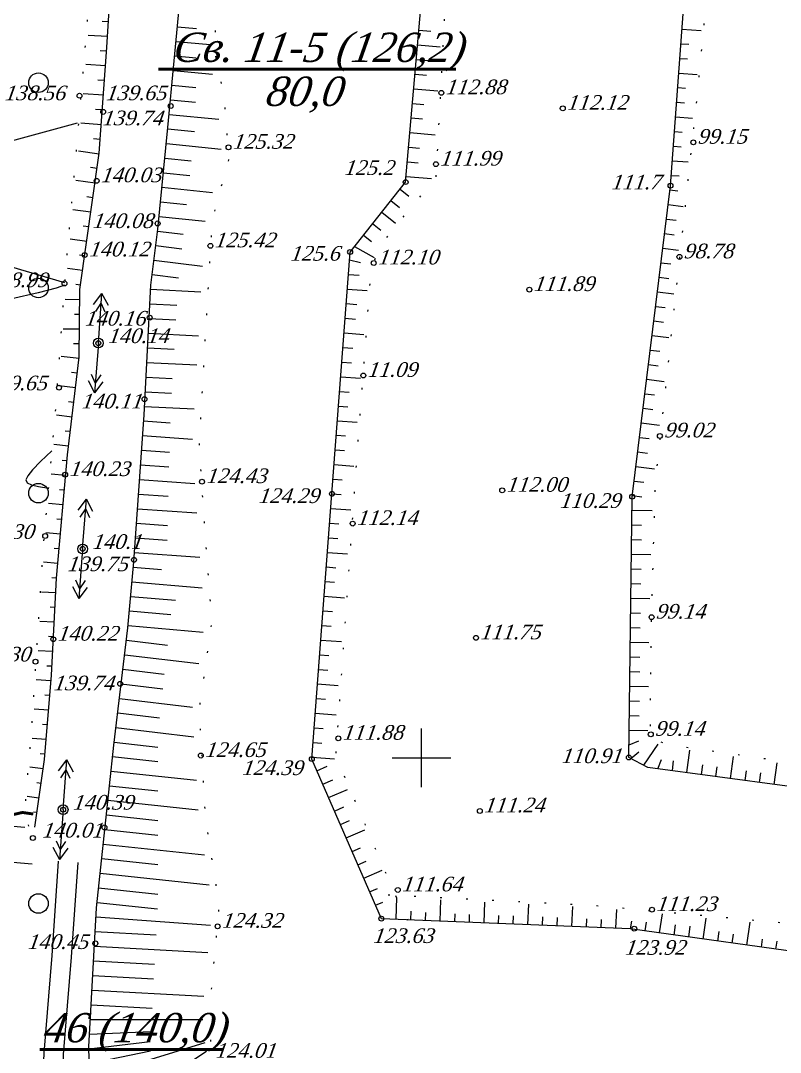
# Model space of a CAD drawing. Header units: millimetres. Extents: x 1400 to 4853, y -623 to 1865.
# Drawn here: x 2755.8 to 2802.4, y 1475.2 to 1538.6 of the extents above; entities that cross this region are included whole.
import ezdxf

# ---------------------------------------------------------------- set-up
doc = ezdxf.new("R2010")
doc.units = ezdxf.units.MM
doc.set_wipeout_variables(frame=1)
for name, pattern in [('ADOT1', [1.6, 0.1, -1.5]), ('AHIDDEN4', [7, 5, -2]), ('AHIDDEN5', [9, 8, -1])]:
    doc.linetypes.add(name, pattern=pattern)
for name, color, linetype in [('02_Горизонт_100', 7, 'Continuous'), ('02_Горизонт_112', 7, 'Continuous'), ('02_Горизонт_128', 7, 'Continuous'), ('CONT-MNR', 7, 'Continuous'), ('авт_дор', 7, 'Continuous'), ('кресты', 7, 'Continuous'), ('НАДЗЕМКА', 7, 'Continuous'), ('ПИКЕТЫ', 7, 'Continuous'), ('РАСТИТ', 7, 'Continuous'), ('РЕЛЬЕФ', 7, 'Continuous'), ('Скважины', 7, 'Continuous'), ('Скважины_2011', 7, 'Continuous'), ('СІТУАЦІЯ', 7, 'Continuous')]:
    doc.layers.add(name, color=color, linetype=linetype)
doc.styles.add('universw', font='timesi.ttf', dxfattribs={"oblique": 10})

# ---------------------------------------------------------------- blocks, each defined once
blk = doc.blocks.new('108')
at = {"color": 0, "linetype": 'Continuous', "lineweight": 0}
blk.add_wipeout([(0.51, -0.12), (0.52, -0.06), (0.52, -0.01), (0.52, 0.05), (0.51, 0.1), (0.5, 0.15), (0.48, 0.2), (0.45, 0.25), (0.42, 0.3), (0.39, 0.34), (0.35, 0.38), (0.31, 0.42), (0.26, 0.45), (0.22, 0.47), (0.17, 0.49), (0.11, 0.51), (0.06, 0.52), (0.01, 0.52), (-0.05, 0.52), (-0.1, 0.51), (-0.15, 0.5), (-0.21, 0.48), (-0.25, 0.45), (-0.3, 0.42), (-0.34, 0.39), (-0.38, 0.35), (-0.42, 0.31), (-0.45, 0.26), (-0.47, 0.22), (-0.49, 0.17), (-0.51, 0.11), (-0.52, 0.06), (-0.52, 0.01), (-0.52, -0.05), (-0.51, -0.1), (-0.5, -0.15), (-0.48, -0.21), (-0.45, -0.25), (-0.42, -0.3), (-0.39, -0.34), (-0.35, -0.38), (-0.31, -0.42), (-0.27, -0.45), (-0.22, -0.47), (-0.17, -0.49), (-0.12, -0.51), (-0.06, -0.52), (-0.01, -0.52), (0.05, -0.52), (0.1, -0.51), (0.15, -0.5), (0.2, -0.48), (0.25, -0.45), (0.3, -0.42), (0.34, -0.39), (0.38, -0.35), (0.42, -0.31), (0.45, -0.27), (0.47, -0.22), (0.49, -0.17)], dxfattribs=at)
at = {"linetype": 'Continuous'}
h = blk.add_hatch(color=0, dxfattribs=at)
edge = h.paths.add_edge_path()
edge.add_arc((0, 0), 0.0196, 0, 360)
at = {"color": 0, "linetype": 'Continuous'}
for radius in [0.5, 0.0196]:
    blk.add_circle((0, 0), radius, dxfattribs=at)
blk = doc.blocks.new('115_3')
at = {"color": 0, "linetype": 'Continuous'}
for p, q in [((0, 0), (5.1, 0)), ((3.22, 0.49), (4.1, 0)), ((3.22, -0.49), (4.1, 0)), ((3.91, 0.76), (5.1, 0)), ((3.91, -0.76), (5.1, 0))]:
    blk.add_line(p, q, dxfattribs=at)
blk = doc.blocks.new('372')
blk.add_circle((0, 0), 1)
blk = doc.blocks.new('368')
at = {"color": 0, "linetype": 'Continuous'}
blk.add_blockref('372', (0, 0), dxfattribs=at)

msp = doc.modelspace()

# ---------------------------------------------------------------- linework, layer by layer
at = {"layer": '02_Горизонт_100', "linetype": 'Continuous'}
for p, q in [((2796.3471, 1538.0624), (2797.5229, 1537.9764)), ((2796.2815, 1537.1643), (2796.7609, 1537.1292)), ((2796.2158, 1536.2662), (2796.6952, 1536.2311)), ((2796.1502, 1535.3681), (2797.2719, 1535.2861)), ((2796.0845, 1534.4699), (2796.5639, 1534.4349)), ((2796.0188, 1533.5718), (2796.4982, 1533.5368)), ((2795.9532, 1532.6737), (2797.0046, 1532.5969)), ((2795.8875, 1531.7756), (2796.3669, 1531.7406)), ((2795.8219, 1530.8775), (2796.3013, 1530.8425)), ((2795.7562, 1529.9794), (2796.7235, 1529.9087)), ((2795.6905, 1529.0813), (2796.1699, 1529.0462)), ((2795.6117, 1528.1845), (2796.0882, 1528.1257)), ((2795.5015, 1527.2907), (2796.4318, 1527.176)), ((2795.3913, 1526.397), (2795.9868, 1526.3236)), ((2795.2811, 1525.5032), (2795.8766, 1525.4298)), ((2795.1709, 1524.6095), (2796.1375, 1524.4903)), ((2795.0607, 1523.7158), (2795.6562, 1523.6423)), ((2794.9505, 1522.822), (2795.546, 1522.7486)), ((2794.8403, 1521.9283), (2795.8432, 1521.8046)), ((2794.73, 1521.0345), (2795.3255, 1520.9611)), ((2794.6198, 1520.1408), (2795.2153, 1520.0674)), ((2794.5096, 1519.2471), (2795.5489, 1519.1189)), ((2794.3994, 1518.3533), (2794.9949, 1518.2799)), ((2794.2892, 1517.4596), (2794.8847, 1517.3862)), ((2794.179, 1516.5659), (2795.2546, 1516.4332)), ((2794.0688, 1515.6721), (2794.6643, 1515.5987)), ((2793.9586, 1514.7784), (2794.5541, 1514.7049)), ((2793.8484, 1513.8846), (2794.9602, 1513.7475)), ((2793.7382, 1512.9909), (2794.3337, 1512.9175)), ((2793.628, 1512.0972), (2794.2235, 1512.0237)), ((2793.5178, 1511.2034), (2794.6659, 1511.0618)), ((2793.4076, 1510.3097), (2794.003, 1510.2362)), ((2793.2973, 1509.4159), (2793.8928, 1509.3425)), ((2793.279, 1508.516), (2794.5091, 1508.5008)), ((2793.2678, 1507.6155), (2793.8678, 1507.6081)), ((2793.2567, 1506.7151), (2793.8567, 1506.7077)), ((2793.2456, 1505.8147), (2794.44, 1505.7999)), ((2793.2345, 1504.9142), (2793.8344, 1504.9068)), ((2793.2233, 1504.0138), (2793.8233, 1504.0064)), ((2793.2122, 1503.1134), (2794.3709, 1503.099)), ((2793.2011, 1502.2129), (2793.801, 1502.2055)), ((2793.1899, 1501.3125), (2793.7899, 1501.3051)), ((2793.1788, 1500.412), (2794.3116, 1500.398)), ((2793.1677, 1499.5116), (2793.7676, 1499.5042)), ((2793.1565, 1498.6112), (2793.7565, 1498.6037)), ((2793.1454, 1497.7107), (2794.2855, 1497.6966)), ((2793.1343, 1496.8103), (2793.7342, 1496.8029)), ((2793.1231, 1495.9098), (2793.7231, 1495.9024)), ((2793.112, 1495.0094), (2794.2594, 1494.9952)), ((2793.1009, 1494.109), (2793.704, 1494.3592)), ((2794.0021, 1492.8621), (2794.8929, 1494.1552)), ((2793.2024, 1493.2761), (2793.704, 1493.6921)), ((2796.6497, 1492.4071), (2796.8353, 1493.7841)), ((2799.327, 1492.0462), (2799.5092, 1493.3979)), ((2794.8648, 1492.6476), (2795.0977, 1493.2217)), ((2795.7573, 1492.5273), (2795.8374, 1493.122)), ((2797.5421, 1492.2868), (2797.6223, 1492.8814)), ((2798.4346, 1492.1665), (2798.5147, 1492.7611)), ((2802.0043, 1491.6854), (2802.1831, 1493.0116)), ((2800.2195, 1491.926), (2800.2996, 1492.5206)), ((2801.1119, 1491.8057), (2801.192, 1492.4003))]:
    msp.add_line(p, q, dxfattribs=at)
at = {"layer": '02_Горизонт_100', "linetype": 'Continuous', "flags": 128}
msp.add_lwpolyline([(2896.1353, 1485.2847), (2881.6483, 1484.8497), (2869.2253, 1484.3757), (2855.2423, 1486.1067), (2842.5793, 1487.4417), (2826.5408, 1488.8032), (2812.0993, 1490.6907), (2802.7963, 1491.5787), (2794.2586, 1492.7293), (2793.0913, 1493.3337), (2793.2893, 1509.3507), (2795.6443, 1528.4487), (2796.8653, 1545.1497), (2798.8303, 1556.6307), (2802.4513, 1567.0917), (2803.8403, 1582.0917), (2804.8003, 1596.4827), (2805.5263, 1612.6407), (2807.0023, 1623.8247)], dxfattribs=at)
at = {"layer": '02_Горизонт_100', "color": 0, "linetype": 'ADOT1', "flags": 128}
msp.add_lwpolyline([(2808.7386, 1623.7452), (2808.293, 1622.5577), (2807.0055, 1612.6618), (2806.3612, 1599.2719), (2804.8778, 1578.9242), (2804.3249, 1572.7851), (2803.8487, 1566.9836), (2803.2036, 1565.0191), (2800.6079, 1557.4987), (2798.329, 1545.0337), (2797.2782, 1534.0392), (2794.6884, 1510.0731), (2794.4432, 1501.0086), (2794.3819, 1494.4551), (2795.9385, 1494.0706), (2802.4902, 1493.1172), (2807.388, 1492.4816), (2818.004, 1491.2491), (2822.1386, 1490.6559), (2831.0968, 1489.7449), (2839.9701, 1489.0246), (2848.9071, 1488.1347), (2857.8653, 1487.1178), (2866.8023, 1486.0161), (2869.336, 1485.7195), (2875.7393, 1485.9737), (2884.5914, 1486.2915), (2896.5876, 1485.329)], dxfattribs=at)
at = {"layer": '02_Горизонт_100', "color": 7, "linetype": 'Continuous'}
for centre in [(2797.0479, 1531.1136), (2795.6443, 1528.4487), (2796.1922, 1524.0747), (2794.9948, 1513.0789), (2793.2893, 1509.3507), (2794.4841, 1501.9496), (2794.4328, 1494.7559), (2793.0913, 1493.3337)]:
    msp.add_circle(centre, 0.15, dxfattribs=at)
at = {"layer": '02_Горизонт_112', "color": 0, "linetype": 'Continuous'}
for p, q in [((2780.2002, 1537.9921), (2780.9252, 1537.9289)), ((2780.122, 1537.0946), (2781.51, 1536.9736)), ((2780.0437, 1536.1971), (2780.7559, 1536.135)), ((2779.9654, 1535.2996), (2780.6713, 1535.238)), ((2779.8871, 1534.4021), (2781.3587, 1534.2737)), ((2779.8089, 1533.5046), (2780.5021, 1533.4441)), ((2779.7306, 1532.6071), (2780.4174, 1532.5472)), ((2779.6523, 1531.7096), (2781.2075, 1531.5739)), ((2779.5741, 1530.8121), (2780.2482, 1530.7533)), ((2779.4958, 1529.9146), (2780.1636, 1529.8563)), ((2779.4175, 1529.0171), (2780.9773, 1528.881)), ((2779.0435, 1528.2373), (2779.586, 1527.8069)), ((2778.4836, 1527.5315), (2779.0115, 1527.1127)), ((2777.9237, 1526.8257), (2778.7734, 1526.1516)), ((2777.3638, 1526.1199), (2777.8625, 1525.7243)), ((2776.8039, 1525.4141), (2777.288, 1525.03)), ((2776.244, 1524.7083), (2777.4574, 1524.0314)), ((2775.9438, 1523.9009), (2776.611, 1523.7362)), ((2775.8764, 1523.0025), (2776.5428, 1522.9526)), ((2775.8091, 1522.1042), (2777.017, 1522.0136)), ((2775.7417, 1521.2058), (2776.3866, 1521.1574)), ((2775.6743, 1520.3074), (2776.3085, 1520.2598)), ((2775.607, 1519.409), (2776.8142, 1519.3185)), ((2775.5396, 1518.5106), (2776.1523, 1518.4647)), ((2775.4722, 1517.6122), (2776.0742, 1517.5671)), ((2775.4049, 1516.7138), (2776.6113, 1516.6233)), ((2775.3375, 1515.8154), (2775.918, 1515.7719)), ((2775.2702, 1514.917), (2775.8398, 1514.8743)), ((2775.2028, 1514.0186), (2776.4085, 1513.9282)), ((2775.1354, 1513.1202), (2775.7025, 1513.0777)), ((2775.0681, 1512.2219), (2775.6349, 1512.1794)), ((2775.0007, 1511.3235), (2776.2068, 1511.233)), ((2774.9334, 1510.4251), (2775.4996, 1510.3826)), ((2774.866, 1509.5267), (2775.432, 1509.4836)), ((2774.7977, 1508.6284), (2776.0157, 1508.5357)), ((2774.7293, 1507.73), (2775.2967, 1507.6869)), ((2774.661, 1506.8317), (2775.2291, 1506.7885)), ((2774.5927, 1505.9334), (2775.8245, 1505.8397)), ((2774.5244, 1505.0351), (2775.0939, 1504.9918)), ((2774.456, 1504.1368), (2775.0262, 1504.0934)), ((2774.3877, 1503.2385), (2775.6334, 1503.1437)), ((2774.3194, 1502.3401), (2774.891, 1502.2967)), ((2774.2511, 1501.4418), (2774.8234, 1501.3983)), ((2774.1827, 1500.5435), (2775.4422, 1500.4477)), ((2774.1144, 1499.6452), (2774.6836, 1499.6019)), ((2774.0461, 1498.7469), (2774.6109, 1498.7039)), ((2773.9778, 1497.8486), (2775.251, 1497.7517)), ((2773.9094, 1496.9502), (2774.4654, 1496.9079)), ((2773.8411, 1496.0519), (2775.1236, 1495.9544)), ((2773.7728, 1495.1536), (2774.3199, 1495.112)), ((2773.7045, 1494.2553), (2774.2471, 1494.214)), ((2773.6361, 1493.357), (2775.0114, 1493.2524)), ((2773.9406, 1492.5217), (2774.5643, 1492.7935)), ((2774.3005, 1491.6958), (2774.9124, 1491.9624)), ((2774.6604, 1490.8699), (2775.8147, 1491.3728)), ((2775.0202, 1490.0439), (2775.5985, 1490.2959)), ((2775.3801, 1489.218), (2775.9406, 1489.4622)), ((2775.74, 1488.3921), (2776.8831, 1488.8902)), ((2776.0999, 1487.5662), (2776.6247, 1487.7949)), ((2776.4598, 1486.7403), (2776.9668, 1486.9613)), ((2776.8196, 1485.9144), (2777.9515, 1486.4076)), ((2777.1795, 1485.0885), (2777.651, 1485.2939)), ((2778.7991, 1483.3998), (2778.8537, 1484.7312)), ((2781.4985, 1483.2891), (2781.5521, 1484.5957)), ((2777.5394, 1484.2626), (2777.9931, 1484.4603)), ((2779.6989, 1483.3629), (2779.7209, 1483.8999)), ((2784.1979, 1483.1784), (2784.2504, 1484.4603)), ((2786.8973, 1483.0677), (2786.9488, 1484.3248)), ((2789.5967, 1482.957), (2789.6472, 1484.1893)), ((2792.2961, 1482.8463), (2792.3433, 1483.9991)), ((2780.5987, 1483.326), (2780.619, 1483.8211)), ((2782.3983, 1483.2522), (2782.4177, 1483.7269)), ((2783.2981, 1483.2153), (2783.3178, 1483.6969)), ((2785.0977, 1483.1415), (2785.118, 1483.637)), ((2785.9975, 1483.1046), (2786.0181, 1483.607)), ((2787.7971, 1483.0308), (2787.8182, 1483.5471)), ((2788.6969, 1482.9939), (2788.7183, 1483.5165)), ((2790.4965, 1482.9201), (2790.5175, 1483.433)), ((2791.3963, 1482.8832), (2791.4171, 1483.3912)), ((2793.1956, 1482.8068), (2793.2635, 1483.2919)), ((2794.0875, 1482.6821), (2794.1618, 1483.2134)), ((2794.9794, 1482.5574), (2795.1443, 1483.7368)), ((2797.655, 1482.1833), (2797.8358, 1483.4761)), ((2800.3306, 1481.8092), (2800.5272, 1483.2153)), ((2795.8713, 1482.4327), (2795.9585, 1483.0564)), ((2796.7631, 1482.308), (2796.8568, 1482.9778)), ((2798.5469, 1482.0586), (2798.6304, 1482.6562)), ((2799.4388, 1481.9339), (2799.517, 1482.4935)), ((2801.2225, 1481.6845), (2801.2902, 1482.1682)), ((2802.1144, 1481.5598), (2802.1831, 1482.0513))]:
    msp.add_line(p, q, dxfattribs=at)
at = {"layer": '02_Горизонт_112', "color": 0, "linetype": 'Continuous', "flags": 128}
for points in [[(2777.8993, 1483.4367), (2773.6273, 1493.2407), (2774.8663, 1509.5307), (2775.9793, 1524.3747), (2779.3873, 1528.6707), (2780.3203, 1539.3687), (2780.5543, 1543.1757), (2780.9053, 1551.2397), (2782.3723, 1562.7447), (2782.4143, 1564.2987), (2784.2323, 1569.0057), (2787.3493, 1580.8317), (2789.0263, 1608.5157), (2791.9243, 1628.6007), (2797.7953, 1634.3157), (2802.0223, 1642.9557), (2808.1663, 1665.9267), (2812.8523, 1666.0617), (2818.1623, 1665.7857), (2821.3594, 1675.0874)], [(2965.9839, 1506.7176), (2944.4038, 1496.9929), (2923.1993, 1487.5925), (2905.0199, 1480.496), (2884.6854, 1475.2582), (2868.6057, 1476.543), (2854.4426, 1477.9725), (2824.0079, 1479.7835), (2805.2179, 1481.1259), (2793.1695, 1482.8105), (2777.8993, 1483.4367)]]:
    msp.add_lwpolyline(points, dxfattribs=at)
at = {"layer": '02_Горизонт_112', "color": 250, "linetype": 'ADOT1', "flags": 128}
for points in [[(2822.8636, 1674.9139), (2819.2765, 1664.5028), (2809.3831, 1664.5606), (2803.9446, 1644.7794), (2798.9244, 1633.6342), (2793.3163, 1628.0278), (2791.5181, 1615.1203), (2791.3758, 1614.0389), (2789.3606, 1588.7085), (2788.6739, 1579.7845), (2785.7766, 1569.0029), (2783.9597, 1564.2601), (2783.6064, 1561.3337), (2782.2924, 1550.8683), (2781.9896, 1543.1486), (2781.2447, 1528.981), (2777.8178, 1524.7937), (2777.2467, 1523.2711), (2776.3582, 1511.4706), (2775.0884, 1493.4173), (2778.7691, 1484.8524), (2780.1018, 1482.2512)], [(2778.3171, 1484.9069), (2790.8574, 1484.2646), (2804.5178, 1483.0058), (2813.0145, 1482.4586), (2836.118, 1481.2748), (2853.3025, 1479.7433), (2872.2559, 1478.0628), (2882.4467, 1476.7977), (2884.9777, 1476.7977), (2904.0588, 1481.788), (2920.8237, 1488.5444), (2935.4876, 1494.6729), (2943.5741, 1498.0913), (2954.5474, 1502.679), (2961.987, 1505.9589), (2966.0995, 1506.8366)]]:
    msp.add_lwpolyline(points, dxfattribs=at)
at = {"layer": '02_Горизонт_112', "color": 7, "linetype": 'Continuous'}
for centre in [(2781.5777, 1534.1512), (2789.0318, 1533.1956), (2781.2466, 1529.7699), (2779.3873, 1528.6707), (2775.9793, 1524.3747), (2777.429, 1523.6981), (2786.9816, 1522.0666), (2776.7916, 1516.7943), (2785.3172, 1509.7376), (2774.8663, 1509.5307), (2776.1393, 1507.6988), (2783.7091, 1500.6804), (2775.2561, 1494.5095), (2773.6273, 1493.2407), (2783.945, 1490.0523), (2778.9042, 1485.2025), (2794.5112, 1483.9896), (2777.8993, 1483.4367), (2793.4213, 1482.8247)]:
    msp.add_circle(centre, 0.15, dxfattribs=at)
at = {"layer": '02_Горизонт_128', "color": 0, "linetype": 'Continuous'}
for p, q in [((2765.3836, 1538.2069), (2766.5591, 1538.0961)), ((2765.2992, 1537.3107), (2767.3835, 1537.1142)), ((2765.2147, 1536.4145), (2766.5335, 1536.2902)), ((2765.1302, 1535.5184), (2767.5381, 1535.2914)), ((2765.0458, 1534.6222), (2766.5079, 1534.4844)), ((2764.9613, 1533.726), (2766.4951, 1533.5815)), ((2764.8769, 1532.8298), (2767.9249, 1532.5426)), ((2764.7918, 1531.9337), (2766.4279, 1531.7689)), ((2764.7016, 1531.0381), (2768.0571, 1530.7)), ((2764.6114, 1530.1425), (2766.2339, 1529.979)), ((2764.5211, 1529.2469), (2766.1369, 1529.0841)), ((2764.4309, 1528.3513), (2767.5373, 1528.0383)), ((2764.3406, 1527.4557), (2765.9429, 1527.2943)), ((2764.2504, 1526.5601), (2767.0816, 1526.2748)), ((2764.1575, 1525.6648), (2765.742, 1525.4669)), ((2764.046, 1524.7716), (2765.6412, 1524.5724)), ((2763.9344, 1523.8784), (2766.9187, 1523.5057)), ((2763.8229, 1522.9852), (2765.4417, 1522.783)), ((2763.7292, 1522.0904), (2766.8249, 1521.9321)), ((2763.6833, 1521.1915), (2765.3389, 1521.1068)), ((2763.6373, 1520.2925), (2765.2837, 1520.2083)), ((2763.5913, 1519.3935), (2766.6657, 1519.2363)), ((2763.5453, 1518.4946), (2765.1735, 1518.4113)), ((2763.4993, 1517.5956), (2766.5624, 1517.4389)), ((2763.4534, 1516.6966), (2765.0632, 1516.6143)), ((2763.4074, 1515.7977), (2765.008, 1515.7158)), ((2763.3614, 1514.8987), (2766.4124, 1514.7426)), ((2763.3079, 1514.0002), (2764.9279, 1513.8854)), ((2763.2442, 1513.1023), (2766.3092, 1512.8852)), ((2763.1806, 1512.2044), (2764.8843, 1512.0837)), ((2763.117, 1511.3065), (2764.8625, 1511.1829)), ((2763.0534, 1510.4086), (2766.4411, 1510.1686)), ((2762.9898, 1509.5108), (2764.819, 1509.3812)), ((2762.9262, 1508.6129), (2766.5635, 1508.3552)), ((2762.8626, 1507.715), (2764.7754, 1507.5795)), ((2762.7989, 1506.8171), (2764.7536, 1506.6786)), ((2762.7353, 1505.9192), (2766.7574, 1505.6342)), ((2762.6668, 1505.0217), (2764.3933, 1504.8736)), ((2762.5898, 1504.1249), (2766.9027, 1503.7548)), ((2762.5129, 1503.228), (2765.2617, 1502.9922)), ((2762.4359, 1502.3312), (2764.9689, 1502.1138)), ((2762.359, 1501.4343), (2766.9699, 1501.0387)), ((2762.2557, 1500.5402), (2764.7663, 1500.2362)), ((2762.1475, 1499.6466), (2766.6882, 1499.0967)), ((2762.0393, 1498.753), (2764.5731, 1498.4461)), ((2761.9311, 1497.8594), (2764.4766, 1497.5511)), ((2761.8229, 1496.9658), (2766.3013, 1496.4234)), ((2761.7146, 1496.0721), (2764.2834, 1495.7611)), ((2761.6064, 1495.1785), (2766.3903, 1494.5992)), ((2761.4982, 1494.2849), (2764.1713, 1493.9612)), ((2761.4004, 1493.3901), (2764.1721, 1493.0959)), ((2761.3054, 1492.495), (2766.5429, 1491.9391)), ((2761.2104, 1491.5999), (2764.1738, 1491.2853)), ((2761.1154, 1490.7048), (2766.6481, 1490.1175)), ((2761.0204, 1489.8097), (2764.1755, 1489.4748)), ((2760.9254, 1488.9146), (2764.1764, 1488.5695)), ((2760.8303, 1488.0195), (2767.0346, 1487.3609)), ((2760.7353, 1487.1243), (2764.1781, 1486.7589)), ((2760.6403, 1486.2292), (2767.3251, 1485.5197)), ((2760.5453, 1485.3341), (2764.1798, 1484.9483)), ((2760.4503, 1484.439), (2764.1544, 1484.0458)), ((2760.384, 1483.5416), (2767.4044, 1483.0334)), ((2760.3349, 1482.6428), (2764.0667, 1482.439)), ((2760.2859, 1481.744), (2767.2443, 1481.364)), ((2760.2368, 1480.8452), (2763.9686, 1480.6414)), ((2760.1877, 1479.9464), (2763.9195, 1479.7426)), ((2760.1386, 1479.0476), (2766.9994, 1478.673)), ((2760.0896, 1478.1488), (2763.8213, 1477.945)), ((2760.0405, 1477.25), (2766.9411, 1477.2509)), ((2759.9914, 1476.3512), (2763.7431, 1476.513)), ((2759.951, 1475.4522), (2763.7159, 1475.8926)), ((2759.9893, 1473.6524), (2767.0823, 1475.8362)), ((2759.9702, 1474.5523), (2763.728, 1475.3248)), ((2761.5446, 1471.5922), (2767.1576, 1475.3008))]:
    msp.add_line(p, q, dxfattribs=at)
at = {"layer": '02_Горизонт_128', "color": 7, "linetype": 'Continuous'}
for p, q in [((2759.942, 1525.9212), (2759.5878, 1525.9714)), ((2757.5389, 1497.134), (2757.2443, 1497.1582))]:
    msp.add_line(p, q, dxfattribs=at)
at = {"layer": '02_Горизонт_128', "color": 32, "linetype": 'ADOT1', "flags": 128}
msp.add_lwpolyline([(2767.8233, 1580.8838), (2768.0814, 1580.1331), (2769.5402, 1569.4335), (2769.894, 1566.1429), (2769.93, 1564.0579), (2769.091, 1556.8749), (2768.1133, 1548.8884), (2768.1512, 1542.6257), (2767.5996, 1536.9317), (2768.2431, 1533.901), (2768.5189, 1530.0438), (2767.5076, 1526.3703), (2767.0275, 1518.2379), (2766.7049, 1512.438), (2767.092, 1506.7025), (2767.4807, 1501.6411), (2766.7066, 1496.2923), (2767.0937, 1489.5901), (2767.9312, 1484.2807), (2767.4156, 1478.6154), (2767.4156, 1474.8042), (2769.0298, 1473.1551), (2773.447, 1471.2785), (2777.7626, 1470.8728), (2784.2613, 1470.8728), (2789.4401, 1470.9742), (2792.9433, 1471.4814)], dxfattribs=at)
at = {"layer": '02_Горизонт_128', "color": 250, "linetype": 'ADOT1', "flags": 128}
msp.add_lwpolyline([(2767.8233, 1580.8838), (2768.0814, 1580.1331), (2769.5402, 1569.4335), (2769.894, 1566.1429), (2769.93, 1564.0579), (2769.091, 1556.8749), (2768.1133, 1548.8884), (2768.1512, 1542.6257), (2767.5996, 1536.9317), (2768.2431, 1533.901), (2768.5189, 1530.0438), (2767.5076, 1526.3703), (2767.0275, 1518.2379), (2766.7049, 1512.438), (2767.092, 1506.7025), (2767.4807, 1501.6411), (2766.7066, 1496.2923), (2767.0937, 1489.5901), (2767.9312, 1484.2807), (2767.4156, 1478.6154), (2767.4156, 1474.8042), (2769.0298, 1473.1551), (2773.447, 1471.2785), (2777.7626, 1470.8728), (2784.2613, 1470.8728), (2789.4401, 1470.9742), (2792.9433, 1471.4814)], dxfattribs=at)
at = {"layer": '02_Горизонт_128', "color": 7, "linetype": 'Continuous'}
for centre in [(2764.9692, 1533.3421), (2768.5145, 1530.8018), (2764.1642, 1526.1309), (2767.4046, 1524.7524), (2763.6812, 1520.3458), (2763.3577, 1515.3389), (2766.8867, 1510.2696), (2762.7144, 1505.4769), (2761.868, 1497.861), (2766.8202, 1493.4525), (2760.9016, 1489.0395), (2767.8462, 1482.9636), (2760.3455, 1481.9193)]:
    msp.add_circle(centre, 0.15, dxfattribs=at)
at = {"layer": 'CONT-MNR', "color": 30, "linetype": 'Continuous', "flags": 128}
for points in [[(2759.2368, 1532.2881), (2753.3458, 1530.6843), (2749.1283, 1529.4187), (2746.5752, 1528.3767), (2745.6773, 1527.4438), (2746.4254, 1526.5053), (2748.8103, 1525.4468), (2752.823, 1524.1535), (2758.4541, 1522.511)], [(2758.4414, 1522.3471), (2757.9426, 1522.1538), (2756.8249, 1521.8619), (2755.2205, 1521.4921)], [(2757.6643, 1512.1718), (2756.9802, 1511.5082), (2756.4895, 1511.006), (2756.19, 1510.6383), (2756.0796, 1510.3782), (2756.1564, 1510.1989), (2756.4183, 1510.0734), (2756.8631, 1509.9748), (2757.4889, 1509.8763)]]:
    msp.add_lwpolyline(points, dxfattribs=at)
at = {"layer": 'CONT-MNR', "color": 30, "linetype": 'Continuous', "const_width": 0.18, "flags": 128}
msp.add_lwpolyline([(2756.5317, 1489.8637), (2755.8676, 1489.9581), (2755.256, 1489.8191)], dxfattribs=at)
at = {"layer": 'авт_дор', "color": 7, "linetype": 'AHIDDEN5'}
for points in [[(2758.0643, 1486.965), (2757.6695, 1481.1707), (2757.1762, 1475.1706), (2757.0801, 1472.7702), (2757.5606, 1470.8499), (2759.0504, 1468.9776), (2761.6936, 1468.1135), (2766.1149, 1467.5854), (2770.7285, 1467.0093), (2774.5731, 1466.7212), (2784.1531, 1465.4172), (2789.3914, 1464.7451), (2797.1287, 1463.9289), (2802.6553, 1463.3048), (2818.2923, 1462.0026), (2836.1702, 1460.1965), (2853.758, 1459.3405), (2868.4422, 1458.4469), (2875.2938, 1457.924), (2885.0949, 1457.3366), (2892.0478, 1456.4805), (2892.0478, 1456.4805), (2892.0478, 1456.4805)], [(2759.2615, 1486.8834), (2758.8661, 1481.0808), (2758.3742, 1475.0974), (2758.286, 1472.8944), (2758.6616, 1471.3935), (2759.7654, 1470.0064), (2761.9537, 1469.2909), (2766.2604, 1468.7765), (2770.8477, 1468.2037), (2774.699, 1467.9152), (2784.3104, 1466.6069), (2789.5307, 1465.937), (2797.259, 1465.1219), (2802.7725, 1464.4992), (2818.4024, 1463.1976), (2836.2597, 1461.3935), (2853.8236, 1460.5387), (2868.5243, 1459.6441), (2875.3706, 1459.1216), (2885.0509, 1458.6187), (2892.267, 1457.9625), (2892.267, 1457.9625), (2892.267, 1457.9625)]]:
    msp.add_lwpolyline(points, dxfattribs=at)
at = {"layer": 'кресты', "color": 3, "linetype": 'Continuous'}
for p, q in [((2780.3623, 1491.5067), (2780.3623, 1495.1067)), ((2778.5623, 1493.3067), (2782.1623, 1493.3067))]:
    msp.add_line(p, q, dxfattribs=at)
at = {"layer": 'ПИКЕТЫ', "color": 7, "linetype": 'Continuous'}
for centre in [(2759.3716, 1533.9728), (2760.825, 1532.9802), (2760.4221, 1528.7484), (2759.6903, 1524.1909), (2758.449, 1522.4464), (2758.1102, 1516.0473), (2758.4898, 1510.7034), (2757.2643, 1506.9348), (2757.764, 1500.5949), (2756.6725, 1499.2199), (2756.5096, 1488.3934)]:
    msp.add_circle(centre, 0.15, dxfattribs=at)
at = {"layer": 'РЕЛЬЕФ', "color": 7, "linetype": 'Continuous'}
for p, q in [((2761.1496, 1538.5049), (2760.7573, 1538.5293)), ((2761.0935, 1537.6031), (2759.8983, 1537.6775)), ((2761.0351, 1536.7015), (2760.6316, 1536.7306)), ((2760.9703, 1535.8004), (2759.7494, 1535.8882)), ((2760.9054, 1534.8992), (2760.495, 1534.9287)), ((2760.8406, 1533.998), (2759.5989, 1534.0874)), ((2760.7757, 1533.0969), (2760.3583, 1533.1269)), ((2760.7108, 1532.1957), (2759.4484, 1532.2866)), ((2760.646, 1531.2945), (2760.2217, 1531.3251)), ((2760.5768, 1530.3938), (2759.3049, 1530.5744)), ((2760.4498, 1529.4993), (2760.0409, 1529.5573)), ((2760.3229, 1528.6048), (2759.1371, 1528.7731)), ((2760.1959, 1527.7102), (2759.8144, 1527.7644)), ((2760.0689, 1526.8157), (2758.9654, 1526.9723)), ((2759.815, 1525.0266), (2758.7936, 1525.1716)), ((2759.688, 1524.1321), (2759.3613, 1524.1785)), ((2759.5611, 1523.2376), (2758.6247, 1523.3705)), ((2759.4341, 1522.343), (2759.1404, 1522.3847)), ((2759.3905, 1521.4422), (2758.4812, 1521.4515)), ((2759.3812, 1520.5388), (2759.0612, 1520.542)), ((2759.372, 1519.6353), (2758.3613, 1519.6456)), ((2759.3628, 1518.7319), (2759.009, 1518.7355)), ((2759.3427, 1517.8291), (2758.2491, 1517.9608)), ((2759.2347, 1516.9321), (2758.8829, 1516.9745)), ((2759.1266, 1516.0351), (2758.1095, 1516.1576)), ((2759.0186, 1515.1381), (2758.6923, 1515.1774)), ((2758.9106, 1514.241), (2757.9669, 1514.3547)), ((2758.8026, 1513.344), (2758.496, 1513.3809)), ((2758.6946, 1512.447), (2757.7989, 1512.5549)), ((2758.5981, 1511.5488), (2758.3033, 1511.5752)), ((2758.5176, 1510.6489), (2757.6324, 1510.7281)), ((2758.4371, 1509.749), (2758.1418, 1509.7754)), ((2758.3566, 1508.8491), (2757.4701, 1508.9284)), ((2758.276, 1507.9492), (2757.9803, 1507.9756)), ((2758.1955, 1507.0493), (2757.3077, 1507.1287)), ((2758.115, 1506.1494), (2757.8188, 1506.1759)), ((2758.0345, 1505.2495), (2757.1635, 1505.3274)), ((2757.9539, 1504.3496), (2757.6708, 1504.3749)), ((2757.9065, 1503.4473), (2757.0469, 1503.4923)), ((2757.8593, 1502.5451), (2757.5699, 1502.5602)), ((2757.8121, 1501.6428), (2756.9355, 1501.6886)), ((2757.765, 1500.7405), (2757.4699, 1500.756)), ((2757.7178, 1499.8383), (2756.8242, 1499.885)), ((2757.6706, 1498.936), (2757.3699, 1498.9517)), ((2757.6129, 1498.0345), (2756.7135, 1498.1083)), ((2757.465, 1496.2335), (2756.5969, 1496.3048)), ((2757.391, 1495.3331), (2757.106, 1495.3565)), ((2757.317, 1494.4326), (2756.4611, 1494.5029)), ((2757.2431, 1493.5321), (2756.9574, 1493.5556)), ((2757.1355, 1492.6354), (2756.3118, 1492.7509)), ((2757.01, 1491.7407), (2756.7505, 1491.7771)), ((2756.8844, 1490.8459), (2756.1513, 1490.9488)), ((2756.7589, 1489.9512), (2756.5373, 1489.9823))]:
    msp.add_line(p, q, dxfattribs=at)
at = {"layer": 'Скважины', "color": 0, "linetype": 'Continuous', "lineweight": 50}
msp.add_line((2756.9443, 1475.4008), (2768.1634, 1475.3989), dxfattribs=at)
at = {"layer": 'Скважины_2011', "color": 0, "linetype": 'Continuous', "lineweight": 50}
msp.add_line((2764.2179, 1535.6043), (2782.4736, 1535.6012), dxfattribs=at)
at = {"layer": 'СІТУАЦІЯ', "color": 7, "linetype": 'AHIDDEN4', "flags": 128}
for points in [[(2696.7847, 1494.7524), (2727.9135, 1491.6261), (2756.0207, 1489.0481)], [(2697.2082, 1492.5024), (2728.3428, 1489.3755), (2756.4558, 1486.7969)]]:
    msp.add_lwpolyline(points, dxfattribs=at)

# ---------------------------------------------------------------- block references
at = {"layer": '02_Горизонт_128', "color": 7, "linetype": 'Continuous', "xscale": 0.6, "yscale": 0.6, "zscale": 0.6}
msp.add_blockref('368', (2756.8507, 1484.37), dxfattribs=at)
at = {"layer": 'НАДЗЕМКА', "color": 7, "linetype": 'Continuous', "xscale": 0.6, "yscale": 0.6, "zscale": 0.6}
for p in [(2760.5263, 1518.7827), (2759.5633, 1506.1437), (2758.3663, 1490.1327)]:
    msp.add_blockref('108', p, dxfattribs=at)
at = {"layer": 'РАСТИТ', "color": 7, "linetype": 'Continuous', "xscale": 0.6, "yscale": 0.6, "zscale": 0.6}
for p in [(2756.8507, 1534.77), (2756.8507, 1522.17), (2756.8507, 1509.57)]:
    msp.add_blockref('368', p, dxfattribs=at)

# ---------------------------------------------------------------- texts
at = {"layer": '02_Горизонт_100', "color": 7, "linetype": 'Continuous', "style": 'universw', "oblique": 10}
for s, p in [('99.15', (2797.3164, 1531.0269)), ('111.7', (2792.0162, 1528.2213)), ('98.78', (2796.4607, 1523.988)), ('99.02', (2795.2634, 1512.9922)), ('110.29', (2788.8588, 1508.6597)), ('99.14', (2794.7526, 1501.8629)), ('99.14', (2794.7013, 1494.6692))]:
    msp.add_text(s, height=0.9, dxfattribs=at).set_placement(p)
at = {"layer": '02_Горизонт_112', "color": 7, "linetype": 'Continuous', "style": 'universw', "oblique": 10}
for s, p in [('112.88', (2781.8463, 1534.0646)), ('112.12', (2789.3004, 1533.1089)), ('111.99', (2781.5152, 1529.6832)), ('125.2', (2775.6293, 1529.1086)), ('125.6', (2772.3147, 1523.8437)), ('112.10', (2777.6975, 1523.6114)), ('111.89', (2787.2502, 1521.9799)), ('11.09', (2777.0601, 1516.7076)), ('112.00', (2785.5857, 1509.6509)), ('124.29', (2770.3642, 1508.9617)), ('112.14', (2776.4078, 1507.6121)), ('111.75', (2783.9776, 1500.5937)), ('111.88', (2775.5247, 1494.4228)), ('110.91', (2788.9445, 1492.9878)), ('124.39', (2769.3533, 1492.2559)), ('111.24', (2784.2135, 1489.9656)), ('111.64', (2779.1727, 1485.1158)), ('111.23', (2794.7797, 1483.9029)), ('123.63', (2777.3909, 1481.9445)), ('123.92', (2792.8436, 1481.2181))]:
    msp.add_text(s, height=0.9, dxfattribs=at).set_placement(p)
at = {"layer": '02_Горизонт_128', "color": 7, "linetype": 'Continuous', "style": 'universw', "oblique": 10}
for s, p in [('139.65', (2760.9879, 1533.698)), ('125.32', (2768.783, 1530.7151)), ('140.08', (2760.1731, 1525.8453)), ('125.42', (2767.6731, 1524.6657)), ('140.16', (2759.7023, 1519.8572)), ('140.11', (2759.4883, 1514.7673)), ('124.43', (2767.1552, 1510.1829)), ('140.1', (2760.1633, 1506.1437)), ('139.74', (2757.7751, 1497.4621)), ('124.65', (2767.0888, 1493.3658)), ('140.39', (2758.9663, 1490.1327)), ('140.01', (2757.0887, 1488.4197)), ('124.32', (2768.1147, 1482.877)), ('140.45', (2756.1899, 1481.5762)), ('124.01', (2767.7143, 1474.8921))]:
    msp.add_text(s, height=0.9, dxfattribs=at).set_placement(p)
at = {"layer": 'ПИКЕТЫ', "color": 7, "linetype": 'Continuous', "style": 'universw', "oblique": 10}
for s, p in [('138.56', (2754.7772, 1533.6942)), ('139.74', (2760.7739, 1532.1582)), ('140.03', (2760.6907, 1528.6617)), ('140.12', (2759.9589, 1524.1042)), ('138.99', (2753.7062, 1522.2144)), ('140.14', (2761.1263, 1518.7827)), ('139.65', (2753.6634, 1515.8842)), ('140.23', (2758.7583, 1510.6168)), ('139.30', (2752.852, 1506.7569)), ('140.22', (2758.0325, 1500.5082)), ('139.30', (2752.638, 1499.229))]:
    msp.add_text(s, height=0.9, dxfattribs=at).set_placement(p)
at = {"layer": 'Скважины', "color": 7, "style": 'universw', "oblique": 10}
msp.add_text('46 (140,0)', height=1.8, dxfattribs=at).set_placement((2757.0937, 1475.8445))
at = {"layer": 'Скважины_2011', "color": 7, "style": 'universw', "oblique": 10}
for s, p in [(' Св. 11-5 (126,2)', (2764.3673, 1536.048)), ('80,0', (2770.7414, 1533.3473))]:
    msp.add_text(s, height=1.8, dxfattribs=at).set_placement(p)

# ---------------------------------------------------------------- next in the draw order: linework, layer by layer
at = {"layer": '02_Горизонт_128', "color": 0, "linetype": 'Continuous', "flags": 128}
msp.add_lwpolyline([(2790.9386, 1467.9035), (2786.585, 1467.9503), (2782.3378, 1468.5195), (2778.1424, 1468.8817), (2773.0664, 1469.4508), (2767.9905, 1470.0717), (2765.0245, 1470.5995), (2761.5542, 1471.5826), (2760.0004, 1473.1348), (2759.9486, 1475.5667), (2760.4147, 1484.104), (2761.4754, 1494.0962), (2762.3468, 1501.2923), (2762.6953, 1505.3546), (2763.3351, 1514.3853), (2763.7418, 1522.3359), (2764.1714, 1525.7756), (2764.8007, 1532.022), (2765.5751, 1540.238), (2765.4289, 1546.5894), (2766.0866, 1555.0579), (2767.2557, 1564.6724), (2767.6629, 1570.1689), (2767.7598, 1580.9054)], dxfattribs=at)
at = {"layer": 'ПИКЕТЫ', "color": 7, "linetype": 'Continuous'}
for centre in [(2760.5263, 1518.7827), (2759.5633, 1506.1437), (2758.3663, 1490.1327)]:
    msp.add_circle(centre, 0.15, dxfattribs=at)
at = {"layer": 'РЕЛЬЕФ', "color": 7, "linetype": 'ADOT1', "flags": 128}
msp.add_lwpolyline([(2764.9906, 1667.8753), (2767.2926, 1666.7255), (2768.4959, 1662.6489), (2768.4959, 1655.1229), (2767.8158, 1646.4471), (2766.6692, 1635.4694), (2766.2997, 1629.518), (2764.2285, 1610.3125), (2763.5206, 1598.8794), (2763.2648, 1588.8091), (2762.7419, 1580.684), (2761.8022, 1567.3683), (2761.0773, 1556.9048), (2760.4842, 1546.1532), (2759.0923, 1529.7546), (2758.5338, 1523.5665), (2757.8799, 1514.5656), (2757.1134, 1506.0792), (2756.452, 1495.5412), (2756.0009, 1490.134), (2756.3956, 1488.5005)], dxfattribs=at)
at = {"layer": 'РЕЛЬЕФ', "color": 7, "linetype": 'Continuous', "flags": 128}
msp.add_lwpolyline([(2756.6334, 1489.0565), (2757.2174, 1493.2195), (2757.6421, 1498.3903), (2757.9532, 1504.3407), (2758.632, 1511.9274), (2759.3546, 1517.9278), (2759.397, 1522.0814), (2760.5856, 1530.456), (2761.0523, 1536.9407), (2761.6472, 1546.5044), (2762.1139, 1552.1837), (2762.3699, 1558.4777), (2763.0103, 1565.0891), (2763.3853, 1570.9353), (2763.8123, 1578.9329), (2764.203, 1584.1786), (2764.7911, 1593.7041), (2765.17, 1598.2612), (2765.5901, 1604.178), (2766.4419, 1611.4647)], dxfattribs=at)

# ---------------------------------------------------------------- next in the draw order: block references
at = {"layer": 'НАДЗЕМКА', "color": 7, "linetype": 'Continuous'}
for p, xscale, yscale, zscale, rotation in [((2760.5263, 1518.7827), 0.6, 0.6, 0.6, 86.1053), ((2760.5263, 1518.7827), 0.5999999999999998, 0.5999999999999998, 0.5999999999999998, 265.6429), ((2759.5633, 1506.1437), 0.6, 0.6, 0.6, 85.6429), ((2759.5633, 1506.1437), 0.6, 0.6, 0.6, 265.7245), ((2758.3663, 1490.1327), 0.6, 0.6, 0.6, 85.7245), ((2758.3663, 1490.1327), 0.6, 0.6, 0.6, 265.859)]:
    msp.add_blockref('115_3', p, dxfattribs=dict(at, xscale=xscale, yscale=yscale, zscale=zscale, rotation=rotation))

# ---------------------------------------------------------------- next in the draw order: texts
at = {"layer": 'ПИКЕТЫ', "color": 7, "linetype": 'Continuous', "style": 'universw', "oblique": 10}
msp.add_text('139.75', height=0.9, dxfattribs=at).set_placement((2758.631, 1504.7762))

doc.saveas('drawing.dxf')
